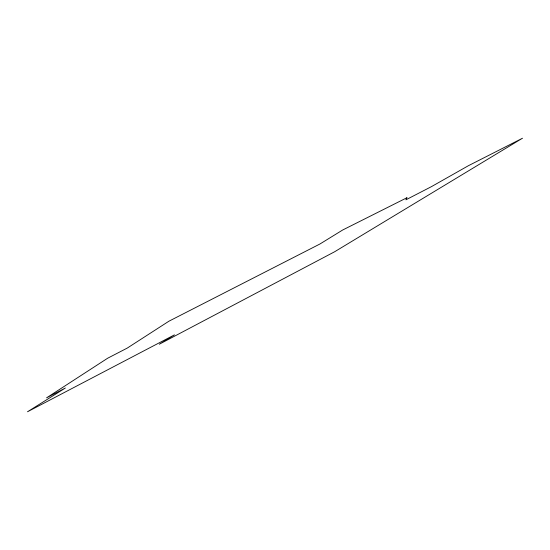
<?xml version="1.0" encoding="UTF-8"?>
<svg xmlns="http://www.w3.org/2000/svg" width="550" height="550" viewBox="0 0 550 550"><rect width="100%" height="100%" fill="white"/><g stroke="black" fill="none" stroke-linecap="round" stroke-linejoin="round"><path stroke-width="0.82" d="M406.904 197.752L405.879 199.829L431.441 186.643L468.483 165.667L522.5 138.222L334.647 251.749L159.301 344.224L174.46 334.854L27.5 411.778L65.347 388.018L46.551 397.849L107.656 358.222L127.263 348.081L168.933 321.2L319.942 243.994L342.678 230.003L406.904 197.752"/></g></svg>
